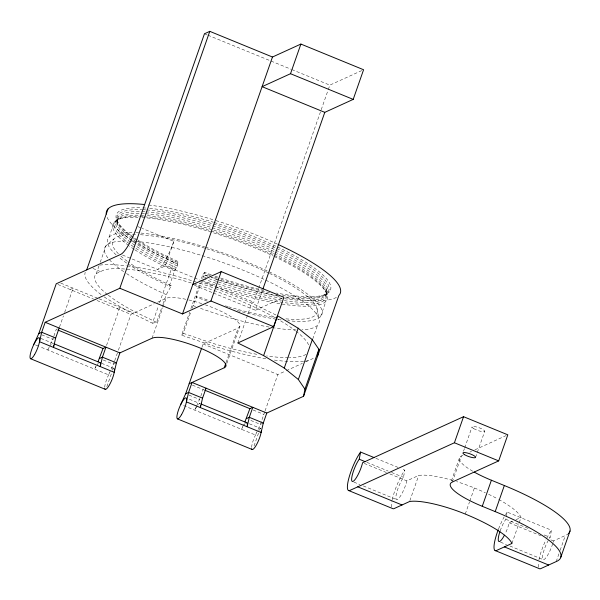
<?xml version="1.0" encoding="UTF-8"?>
<svg xmlns="http://www.w3.org/2000/svg" width="600" height="600" viewBox="0 0 600 600"><rect width="100%" height="100%" fill="white"/><g stroke="black" fill="none" stroke-linecap="round" stroke-linejoin="round"><path stroke-width="0.45" stroke-dasharray="3 2.25" d="M128.055 264.022A113.498 25.335 19.3 0 0 169.267 286.103L174.593 270.9L177.292 265.942L177.915 261.405A113.498 25.335 19.3 0 1 138.105 240.255M117.165 224.618L117.51 222.72L116.4 219.112M326.4 289.32L326.055 291.21L327.173 294.817M452.692 480.42A49.133 10.965 19.3 0 0 418.702 475.455L406.822 480.87L406.493 482.28A13.425 2.963 -67.7 0 1 398.918 498.173A13.425 2.963 -67.7 0 1 396.36 493.972A13.425 2.963 -67.7 0 1 403.493 477.345L404.827 470.175L401.423 468.78M500.19 530.842A13.425 2.963 -67.7 0 1 505.853 519.278L507.188 512.1L551.452 530.227L550.118 537.405A13.425 2.963 -67.7 0 0 543.037 553.8A13.425 2.963 -67.7 0 0 545.325 558.48A13.425 2.963 -67.7 0 0 552.9 543.097M202.74 278.513L204.66 272.355A113.498 25.335 19.3 0 0 211.59 274.897M512.58 521.25L509.183 522.795L508.853 524.205A13.425 2.963 -67.7 0 1 505.185 533.752M553.118 542.34L553.447 540.93L565.327 535.507A99.593 22.23 19.3 0 0 568.47 533.55M53.625 336.832L49.38 346.71M53.918 336L56.25 329.347L57.705 328.688M59.468 327.15L63.412 315.9M64.627 312.435L73.117 288.188L70.192 289.522M107.468 294.555A113.498 25.335 19.3 0 1 96.308 273.51L99.038 265.718M100.252 262.252L106.012 245.798L113.82 239.055M109.005 237.248L114.33 222.053L117.48 219.9L118.395 218.205M106.53 345.435L119.873 307.343L116.955 308.67M114.405 361.582L108.615 374.873L39.66 346.627M114.712 360.705L118.08 351.097M118.387 350.22L130.928 314.392L154.26 303.757M106.852 386.655L112.343 370.98M112.642 370.11L113.257 368.37A11.355 2.513 -67.7 0 0 111.142 370.507M122.512 255.045L157.613 269.423L165.24 265.942L173.85 241.373L142.17 228.397M104.28 296.925A123.825 27.645 19.3 0 0 105.99 298.118L126.637 310.567L152.43 323.197L158.303 306.413M159.54 302.88L173.775 262.237L177.915 261.405M152.43 323.197L156.57 322.365L162.637 305.048M162.938 304.178L166.275 294.653L171.337 285.683A108.337 24.188 19.3 0 1 128.108 261.9M152.062 338.228L162.683 307.92M162.983 307.058L166.012 298.395A39.983 8.925 19.3 0 1 187.928 299.752M265.845 358.77A123.825 27.645 19.3 0 1 212.167 345.6L181.597 335.153L189.645 312.18M190.882 308.647L199.853 283.028M201.405 278.61L202.95 274.192L204.66 272.355M181.597 335.153L183.308 333.315L190.89 311.67M192.105 308.205L196.86 296.138A108.337 24.188 19.3 0 0 208.89 300.472M207.33 301.147A113.498 25.335 19.3 0 1 196.013 297.053L201.33 281.858A113.498 25.335 19.3 0 0 214.417 286.56M201.885 347.423L203.1 343.957L238.185 327.96A39.983 8.925 19.3 0 0 205.433 304.89M196.635 406.058L200.505 396.99M200.798 396.165L203.13 389.513L204.585 388.845M226.05 362.595L238.185 327.96M226.868 363.337L239.91 326.108M237.817 342.99L251.767 303.157L253.815 302.22L258.45 288.983M258.757 288.105L327.983 90.427M328.298 89.543L329.843 85.133L361.897 70.515M213.397 293.025L255.48 310.26L262.597 289.942M264.772 411.795L260.37 424.365L255.495 435.037L182.43 405.105M265.072 410.925L277.815 374.558L285.428 371.085M254.04 445.942L259.222 431.145M259.53 430.275L260.138 428.528M312.743 338.993L317.595 325.132M320.587 316.582L325.913 301.388M409.875 500.655L418.702 475.455M451.44 480.803L459.353 458.205M452.325 482.033L461.452 455.963L463.14 455.19M463.515 451.245L464.43 448.635M464.737 447.765L472.035 426.908M475.605 457.32L484.732 431.25M465.263 514.05L469.522 501.885M469.83 501.015L474.397 487.98A49.133 10.965 19.3 0 0 456.585 481.59M511.935 543.45L518.933 523.463M519.24 522.592L521.062 517.38A71.4 15.938 19.3 0 0 498.472 499.32M556.2 561.585L558.938 553.763M560.153 550.283L565.327 535.507M49.005 347.535L47.88 349.995A11.355 2.513 -67.7 0 1 49.155 347.595M96.135 365.865L94.635 369.15A11.355 2.513 -67.7 0 1 95.91 366.75M196.26 406.875L194.76 410.16A11.355 2.513 -67.7 0 1 200.115 403.627L188.602 398.91M243.765 424.388L241.515 429.308A11.355 2.513 -67.7 0 1 242.79 426.915M325.17 295.733L327.487 292.71L329.235 291.885M196.013 297.053L196.86 296.138M96.308 273.51L104.775 269.647A113.498 25.335 19.3 0 1 191.97 283.185M54.21 338.663L52.755 339.322L42.068 334.942M157.62 302.228L166.012 298.395M115.68 363.202L113.49 364.2L102.802 359.82M255.48 310.26L283.897 297.308M286.275 370.702L302.355 363.368M305.737 361.822L314.438 357.862M263.288 423.03L260.37 424.365L249.683 419.985M469.882 452.115L471.57 451.35M474.938 449.812L506.13 435.585M515.97 519.697L521.062 517.38M169.267 286.103L171.337 285.683M183.308 333.315L211.327 342.9A113.498 25.335 19.3 0 0 257.752 354.48M204.458 33.773L207.053 34.838M207.915 35.19L290.925 69.195M291.795 69.547L329.843 85.133M137.895 226.642L141.315 228.045M165.24 265.942L193.62 277.567M194.483 277.92L199.642 280.035M200.498 280.388L214.26 286.02M215.123 286.373L253.815 302.22M194.505 285.285L212.542 292.673M92.977 268.485L100.538 271.582M60.78 283.132L98.227 298.47M99.09 298.83L133.852 313.065M57.863 284.468L93.57 299.093M97.035 300.51L130.928 314.392M203.1 343.957L277.815 374.558M375.885 458.317L398.018 467.385M192.435 385.132L203.13 389.513M253.17 410.01L263.865 414.39M366.892 462.353L388.17 471.075M391.575 472.47L403.493 477.345M505.853 519.278L529.688 529.035M544.162 534.967L550.118 537.405M364.26 463.433L386.393 472.5M389.798 473.895L406.822 480.87M509.183 522.795L540.683 535.695M550.898 539.88L553.447 540.93M188.947 395.107L199.635 399.487M40.905 338.415L53.235 343.462A11.355 2.513 -67.7 0 0 50.407 345.63M101.64 363.285L113.97 368.34M249.337 423.787L260.85 428.505A11.355 2.513 -67.7 0 0 258.022 430.673M35.543 344.947L38.835 346.29M353.933 482.115L359.895 484.56M363.3 485.947L396.495 499.553M500.558 542.175L506.52 544.612M509.925 546.007L543.12 559.605M275.895 314.97L251.767 303.157A123.825 27.645 19.3 0 0 214.815 288.36M156.57 322.365L132.93 310.785A113.498 25.335 19.3 0 1 108.218 295.147M316.98 308.513L318.855 318.57M130.365 241.072A113.498 25.335 19.3 0 1 276.263 285.368A113.498 25.335 19.3 0 1 301.905 329.85M296.1 329.94A113.498 25.335 19.3 0 1 274.312 327.907M269.168 327.067A113.498 25.335 19.3 0 1 199.072 307.83M195.593 306.562A113.498 25.335 19.3 0 1 193.013 305.603M166.275 294.653A113.498 25.335 19.3 0 1 125.752 273.038M123.712 271.657A113.498 25.335 19.3 0 1 128.535 241.013M306.097 354.3A113.498 25.335 19.3 0 1 289.38 357.653M288.405 357.668A113.498 25.335 19.3 0 1 266.572 355.913M193.733 283.725A113.498 25.335 19.3 0 1 213.083 290.183M213.96 290.498A113.498 25.335 19.3 0 1 295.207 330.608M295.98 331.207A113.498 25.335 19.3 0 1 308.925 345.63M269.587 273.442A108.337 24.188 19.3 0 1 285.788 318.832M277.433 317.858A108.337 24.188 19.3 0 1 229.103 306.945M228.18 306.675A108.337 24.188 19.3 0 1 225.435 305.843M127.275 261.285A108.337 24.188 19.3 0 1 120.705 255.96M118.38 253.74A108.337 24.188 19.3 0 1 136.312 234.51M140.355 234.72A108.337 24.188 19.3 0 1 205.98 248.55M206.835 248.812A108.337 24.188 19.3 0 1 268.74 273.03M251.595 447.412A11.355 2.513 -67.7 0 1 256.77 432.638M308.28 360.668A123.825 27.645 19.3 0 1 304.403 361.267M303.555 361.358A123.825 27.645 19.3 0 1 273.157 359.903M101.04 294.555A123.825 27.645 19.3 0 1 85.23 272.257M99.795 265.087A123.825 27.645 19.3 0 1 126.248 265.83M127.192 265.942A123.825 27.645 19.3 0 1 196.365 282.12M199.868 283.245A123.825 27.645 19.3 0 1 213.945 288.045M277.545 246.983A113.498 25.335 19.3 0 1 330.892 287.903A113.498 25.335 19.3 0 1 276.495 293.04M263.798 290.37A113.498 25.335 19.3 0 1 218.625 277.365M217.748 277.058A113.498 25.335 19.3 0 1 215.1 276.142M137.4 239.79A113.498 25.335 19.3 0 1 135.352 238.41M133.62 237.195A113.498 25.335 19.3 0 1 141.225 207.795M142.808 207.862A113.498 25.335 19.3 0 1 146.115 208.058M149.602 208.35A113.498 25.335 19.3 0 1 213.322 222.218M214.215 222.495A113.498 25.335 19.3 0 1 276.697 246.585M276.72 248.498A112.11 25.027 19.3 0 1 282.075 295.028M269.572 292.688A112.11 25.027 19.3 0 1 218.228 278.362M217.358 278.062A112.11 25.027 19.3 0 1 213.877 276.855M210.413 275.618A112.11 25.027 19.3 0 1 204.428 273.42M178.012 262.597A112.11 25.027 19.3 0 1 137.993 241.252M135.975 239.888A112.11 25.027 19.3 0 1 133.425 238.087M132.6 237.495A112.11 25.027 19.3 0 1 141.765 209.647M142.583 209.678A112.11 25.027 19.3 0 1 145.958 209.865M146.828 209.925A112.11 25.027 19.3 0 1 275.858 248.085M275.722 250.17A111.225 24.832 19.3 0 1 282.705 296.603M277.605 295.748A111.225 24.832 19.3 0 1 218.138 279.952M217.245 279.653A111.225 24.832 19.3 0 1 211.013 277.462M207.487 276.188A111.225 24.832 19.3 0 1 204.007 274.897M177.803 264.165A111.225 24.832 19.3 0 1 137.415 242.528M136.087 241.627A111.225 24.832 19.3 0 1 132.75 239.257M131.955 238.665A111.225 24.832 19.3 0 1 140.752 211.597M141.84 211.627A111.225 24.832 19.3 0 1 145.132 211.785M145.995 211.845A111.225 24.832 19.3 0 1 274.868 249.765M274.942 251.993A110.917 24.765 19.3 0 1 322.53 297.66A110.917 24.765 19.3 0 1 217.522 281.692M216.63 281.385A110.917 24.765 19.3 0 1 209.535 278.895M206.025 277.62A110.917 24.765 19.3 0 1 203.423 276.645M177.292 265.942A110.917 24.765 19.3 0 1 136.35 243.923M135.697 243.472A110.917 24.765 19.3 0 1 132.36 241.103M131.572 240.517A110.917 24.765 19.3 0 1 140.34 213.525M141.428 213.555A110.917 24.765 19.3 0 1 144.712 213.712M145.567 213.765A110.917 24.765 19.3 0 1 274.095 251.587M274.215 256.485A113.498 25.335 19.3 0 1 323.197 303.36A113.498 25.335 19.3 0 1 215.303 286.86M174.593 270.9A113.498 25.335 19.3 0 1 134.775 249.757M134.07 249.292A113.498 25.335 19.3 0 1 129.442 246.09M128.618 245.483A113.498 25.335 19.3 0 1 137.895 217.29M141.945 217.5A113.498 25.335 19.3 0 1 273.375 256.08M205.56 247.192A113.498 25.335 19.3 0 1 313.072 298.597A113.498 25.335 19.3 0 1 287.745 320.692M281.205 319.92A113.498 25.335 19.3 0 1 236.587 310.335M126.705 263.108A113.498 25.335 19.3 0 1 118.718 257.123M116.07 254.827A113.498 25.335 19.3 0 1 132.57 232.493M135.788 232.65A113.498 25.335 19.3 0 1 204.667 246.923M274.312 255.375A112.11 25.027 19.3 0 1 322.343 301.567A112.11 25.027 19.3 0 1 215.82 285.248M214.942 284.947A112.11 25.027 19.3 0 1 202.02 280.305M175.605 269.483A112.11 25.027 19.3 0 1 134.895 247.673M133.56 246.765A112.11 25.027 19.3 0 1 139.358 216.525M140.167 216.555A112.11 25.027 19.3 0 1 143.542 216.743M144.42 216.81A112.11 25.027 19.3 0 1 273.45 254.97M274.455 253.785A111.225 24.832 19.3 0 1 282.45 300.375M281.438 300.218A111.225 24.832 19.3 0 1 216.877 283.567M215.985 283.26A111.225 24.832 19.3 0 1 204.48 279.157M176.535 267.772A111.225 24.832 19.3 0 1 136.148 246.142M134.828 245.243A111.225 24.832 19.3 0 1 131.483 242.865M130.688 242.28A111.225 24.832 19.3 0 1 139.485 215.205M140.572 215.243A111.225 24.832 19.3 0 1 143.873 215.4M147.368 215.663A111.225 24.832 19.3 0 1 273.6 253.38M336.397 297.382A123.825 27.645 19.3 0 1 284.603 297.353M279.263 296.355A123.825 27.645 19.3 0 1 211.597 277.35M208.118 276.097A123.825 27.645 19.3 0 1 202.95 274.192M173.775 262.237A123.825 27.645 19.3 0 1 133.035 240.9M132.285 240.428A123.825 27.645 19.3 0 1 106.657 216.105M148.545 204.983A123.825 27.645 19.3 0 1 213.375 219.795M215.97 220.605A123.825 27.645 19.3 0 1 277.53 244.192M188.775 299.947A39.983 8.925 19.3 0 1 202.005 303.72M244.042 424.942A11.355 2.513 -67.7 0 1 245.19 423.54M173.85 241.373A26.707 5.902 -67.7 0 1 157.613 269.423M104.715 387.255A11.355 2.513 -67.7 0 1 109.89 372.472M97.163 364.785A11.355 2.513 -67.7 0 1 98.31 363.382M391.868 507.195A23.235 5.13 -67.7 0 1 392.025 501.345M392.317 499.725A23.235 5.13 -67.7 0 1 404.827 470.175M472.732 471.225A48.547 10.837 19.3 0 1 461.452 455.963M474.397 487.98A71.4 15.938 19.3 0 1 485.385 492.757M488.588 494.265A71.4 15.938 19.3 0 1 496.838 498.435M538.493 567.248A23.235 5.13 -67.7 0 1 538.523 562.237M538.942 559.785A23.235 5.13 -67.7 0 1 545.925 539.91M546.713 538.298A23.235 5.13 -67.7 0 1 551.452 530.227M498.577 528.9A23.235 5.13 -67.7 0 1 504.188 516.885M505.493 514.673A23.235 5.13 -67.7 0 1 507.188 512.1M473.692 428.595A6.712 1.5 19.3 0 0 484.44 431.565A6.712 1.5 19.3 0 0 477.015 427.08A6.712 1.5 19.3 0 0 473.692 428.595"/><path stroke-width="0.9" d="M495.075 550.523L539.347 568.658A23.235 5.13 -67.7 0 0 540.81 568.597L556.2 561.585A99.593 22.23 19.3 0 0 495.202 511.605L482.265 506.303A48.547 10.837 19.3 0 1 452.325 482.033L498.683 460.89L507.817 434.82L463.553 416.685L362.558 462.735L362.228 464.153A13.425 2.963 -67.7 0 1 354.645 480.045A13.425 2.963 -67.7 0 1 352.095 475.838A13.425 2.963 -67.7 0 1 359.228 459.217L360.562 452.04L374.183 457.62M266.782 413.055L192.067 382.455L188.572 392.43L186.405 401.873L261.12 432.472L263.288 423.03L266.782 413.055L303.562 396.285L304.935 389.123L318.885 349.29L312.3 339.668L298.2 328.245L277.56 315.788L263.61 355.62L284.257 368.07L298.35 379.5L304.935 389.123M317.513 356.452L318.885 349.29M59.168 328.02L55.672 337.995L53.505 347.438A11.355 2.513 -67.7 0 0 53.745 345.502M225.75 363.457L224.235 367.793A39.983 8.925 19.3 0 0 199.575 347.798A39.983 8.925 19.3 0 0 152.062 338.228L119.903 352.897L116.407 362.873L114.24 372.308L39.525 341.707L41.693 332.265L45.188 322.29L119.812 288.263L209.782 31.343L272.475 57.023L300.892 44.062L363.585 69.742L353.205 99.39L324.788 112.35L262.905 289.058M206.048 388.185L202.553 398.153L200.385 407.595A11.355 2.513 -67.7 0 0 200.625 405.668M33.9 344.272L38.775 333.6L56.22 283.793L120.802 254.347A26.707 5.902 -67.7 0 0 137.04 226.29L204.458 33.773L209.782 31.343M86.685 269.903L108.03 208.942M98.01 361.763L103.005 348.502L105.922 347.168L102.427 357.142L100.26 366.585A11.355 2.513 -67.7 0 0 99.278 362.64M119.812 288.263L182.505 313.942L272.475 57.023M182.505 313.942L210.923 300.99L221.205 271.627L283.897 297.308L273.615 326.663L237.817 342.99L263.61 355.62M324.788 112.35L262.095 86.67L290.513 73.71L300.892 44.062M180.78 404.438L185.655 393.757L201.585 348.285M244.89 421.92L249.885 408.66L252.803 407.332L249.308 417.308L247.14 426.75A11.355 2.513 -67.7 0 0 246.157 422.805M284.257 368.07L298.2 328.245M298.35 379.5L312.3 339.668M303.562 396.285L338.865 295.493A123.825 27.645 19.3 0 0 278.4 244.597M360.562 452.04A23.235 5.13 -67.7 0 0 349.05 477.495A23.235 5.13 -67.7 0 0 349.913 490.41L454.418 442.763L463.553 416.685M482.265 506.303L491.393 480.232A48.547 10.837 19.3 0 1 474.18 472.058M495.202 511.605L504.338 485.528L491.393 480.232M560.873 557.048L570 530.977M38.775 333.6L41.693 332.265L55.672 337.995M192.788 284.58L221.205 271.627M99.51 358.478L102.427 357.142L116.407 362.873M189.15 383.79L224.235 367.793M185.655 393.757L188.572 392.43L202.553 398.153M246.39 418.635L249.308 417.308L263.288 423.03M290.513 73.71L353.205 99.39M210.923 300.99L273.615 326.663M454.418 442.763L498.683 460.89M45.188 322.29L119.903 352.897M57.975 330.06L103.005 348.502M204.862 390.225L249.885 408.66M359.228 459.217L365.19 461.655M54.105 343.815L99.99 362.618M200.985 403.98L246.877 422.775M357.757 486.832L402.03 504.967M504.382 546.893L548.655 565.02M30.51 358.695L105.225 389.295M177.39 418.853L252.105 449.46M348.45 490.463L392.715 508.597A23.235 5.13 -67.7 0 0 394.185 508.545L409.575 501.525A49.133 10.965 19.3 0 1 465.263 514.05A71.4 15.938 19.3 0 1 511.935 543.45L496.537 550.47A23.235 5.13 -67.7 0 1 498.263 529.71M261.36 430.545A11.355 2.513 -67.7 0 1 256.822 444.165A11.355 2.513 -67.7 0 1 251.685 448.77M106.252 214.065A123.825 27.645 19.3 0 1 143.903 204.465M114.39 369.03A11.355 2.513 -67.7 0 1 110.58 382.763A11.355 2.513 -67.7 0 1 104.805 388.605M504.338 485.528A99.593 22.23 19.3 0 1 568.47 533.55M504.435 535.222A13.425 2.963 -67.7 0 1 498.772 541.418A13.425 2.963 -67.7 0 1 499.912 531.645M181.47 414.72A11.355 2.513 -67.7 0 0 186.142 397.897A11.355 2.513 -67.7 0 0 177.683 412.515A11.355 2.513 -67.7 0 0 181.47 414.72M34.59 354.555A11.355 2.513 -67.7 0 0 39.255 337.74A11.355 2.513 -67.7 0 0 30.803 352.35A11.355 2.513 -67.7 0 0 34.59 354.555M464.565 454.673A6.712 1.5 19.3 0 0 475.312 457.635A6.712 1.5 19.3 0 0 467.888 453.158A6.712 1.5 19.3 0 0 464.565 454.673"/></g></svg>
